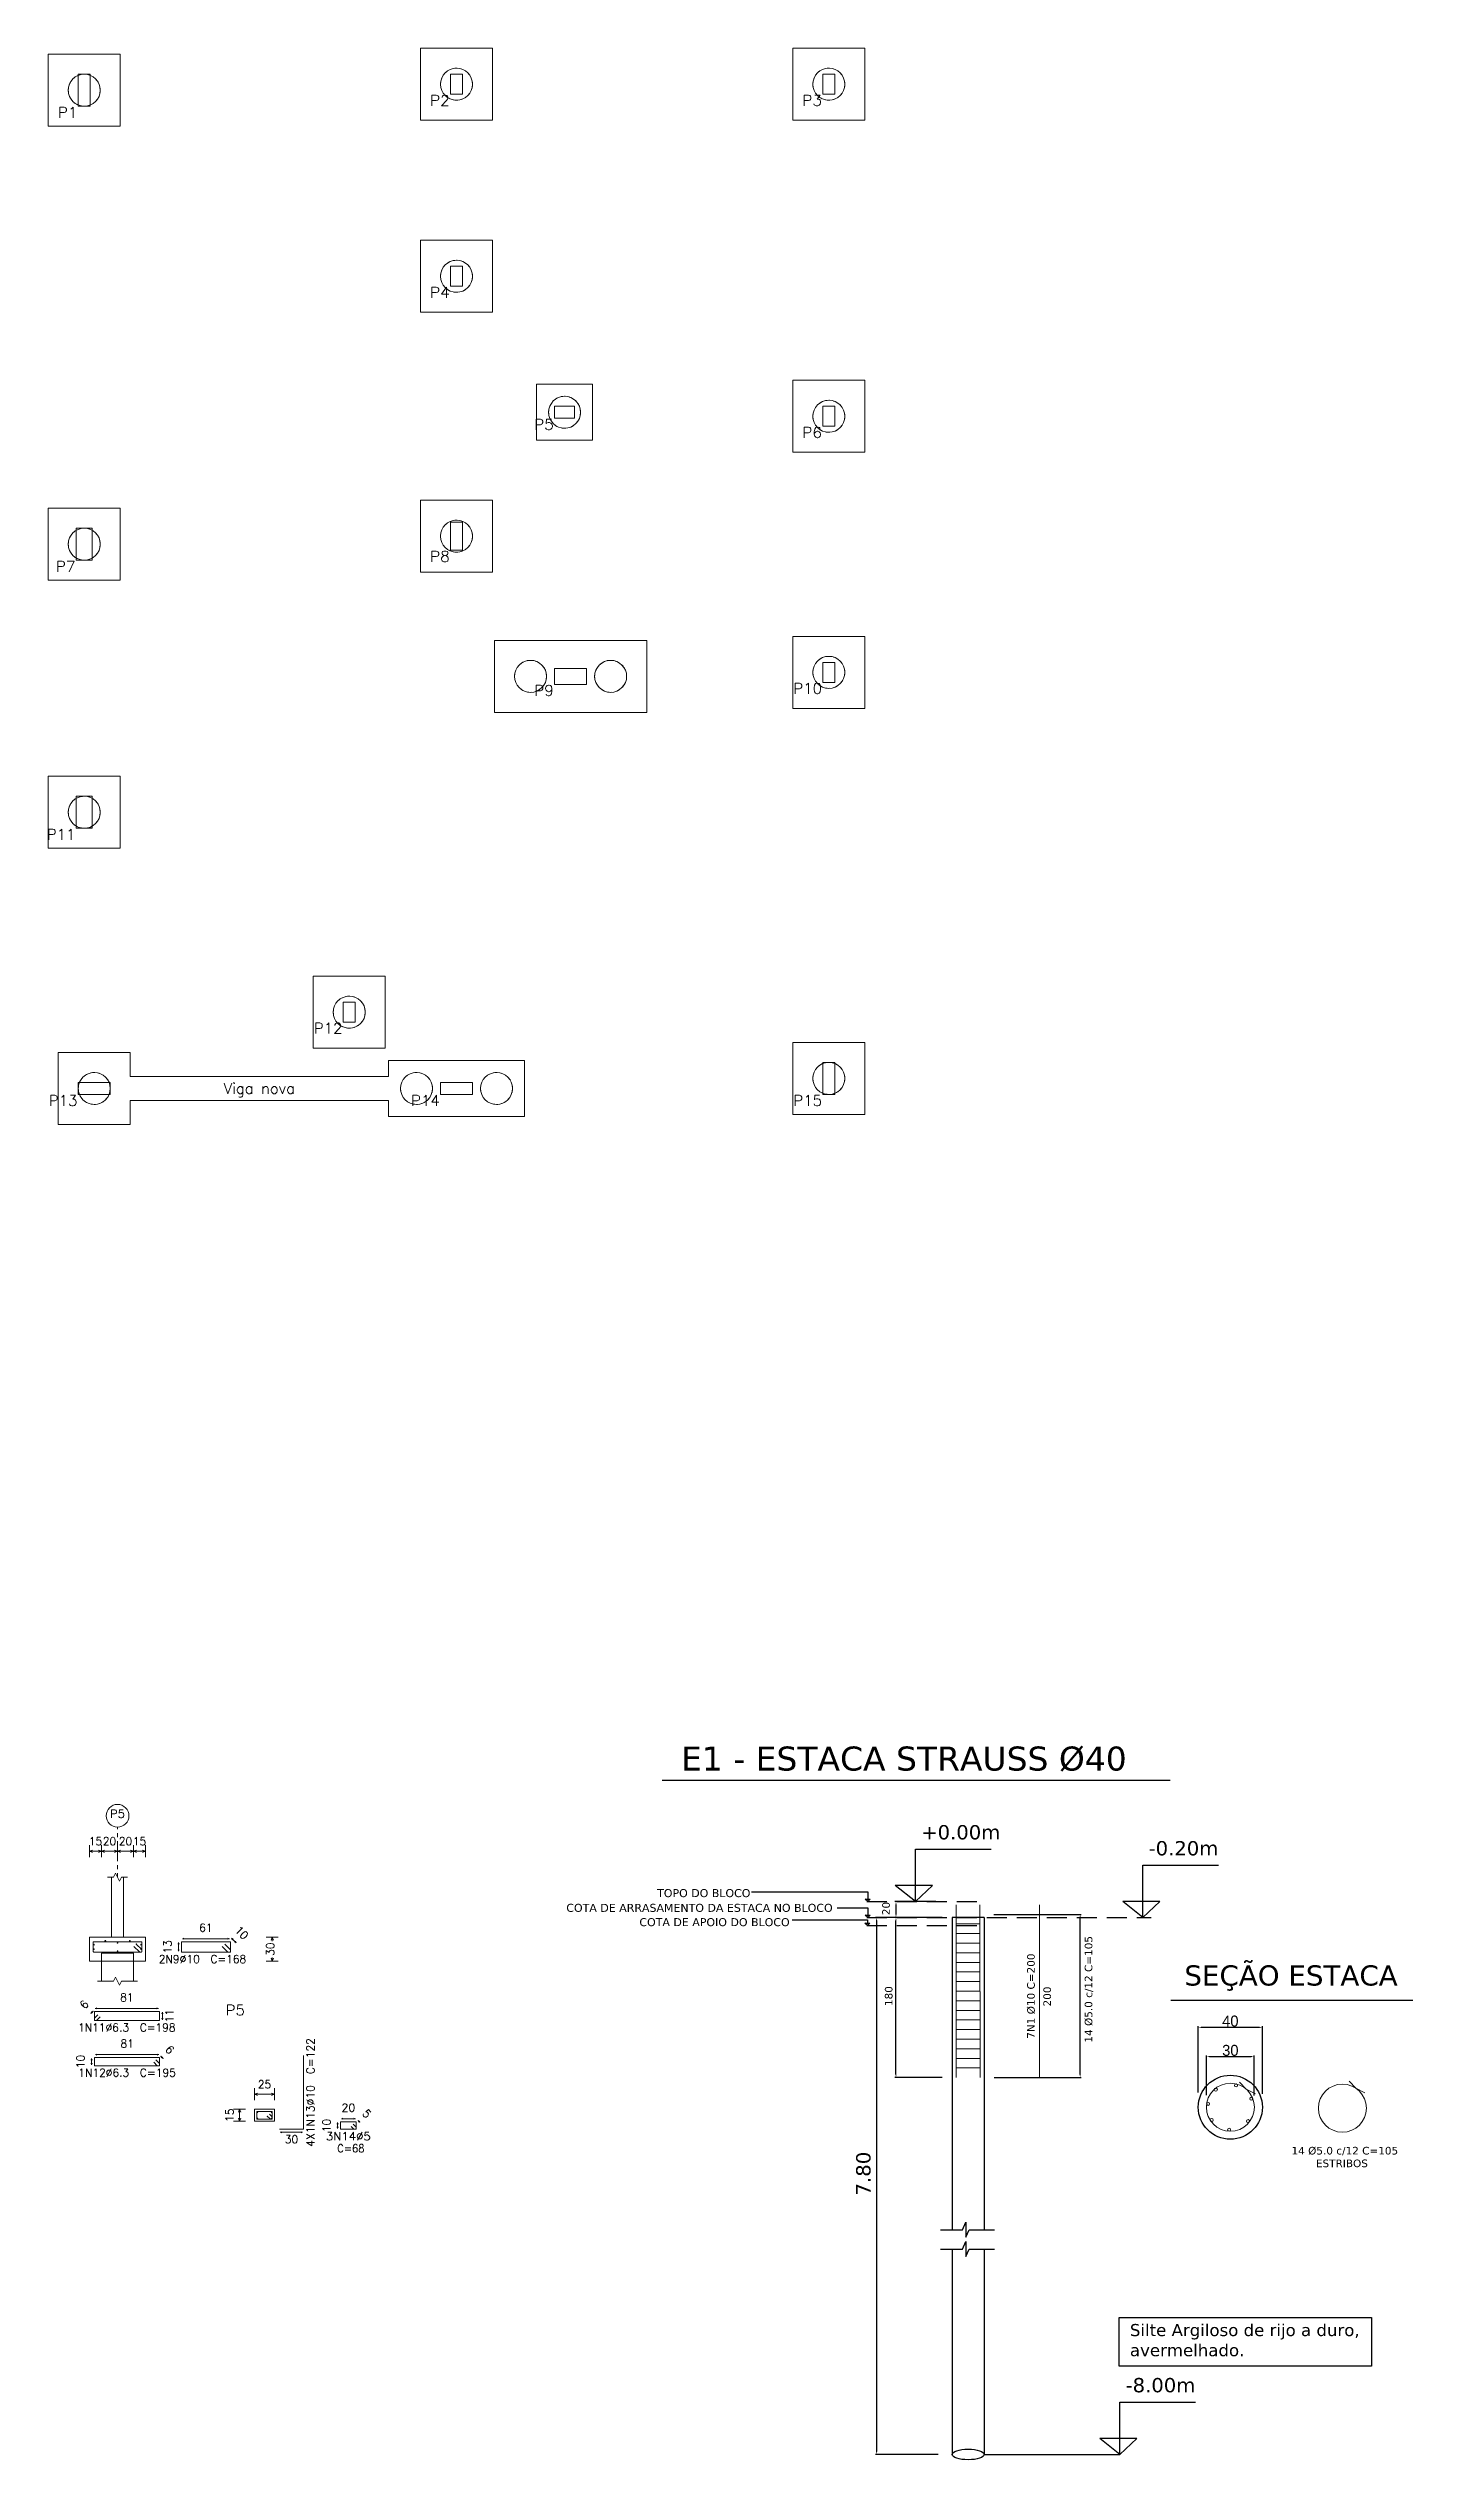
# Model space of a CAD drawing. Header units: millimetres. Extents: x 0 to 376, y 0 to 134.
# Drawn here: x 341.9 to 376, y 56.8 to 117 of the extents above; entities that cross this region are included whole.
import ezdxf
from ezdxf.enums import TextEntityAlignment as Align

# ---------------------------------------------------------------- set-up
doc = ezdxf.new("R2010")
doc.units = ezdxf.units.MM
doc.linetypes.add('CYPE_PUNTO', pattern=[0.075, 0, -0.075])
doc.linetypes.add('TRAZO_HUECO', pattern=[0.75, 0.5, -0.25])
for name, color, linetype, lineweight in [('ARM_LONGITUDINAL_Ø10', 33, 'Continuous', 9), ('ARM_TRANSVERSAL_Ø5', 120, 'Continuous', 9), ('BL_CONTORNO', 6, 'Continuous', 9), ('FUN_COTAS', 2, 'Continuous', 0), ('FUN_DES_ARMADURAS', 4, 'Continuous', 0), ('FUN_GEOMETRIA', 2, 'Continuous', 0), ('FUN_TXT_ARMADURAS', 3, 'Continuous', 0), ('PILAR_BETAO', 2, 'Continuous', 9), ('PILAR_REF', 3, 'Continuous', 15), ('SAP_CONTORNO', 6, 'Continuous', 9), ('VIG_DIM_VIGAS', 3, 'Continuous', 15), ('VIG_FACES', 5, 'Continuous', 9)]:
    doc.layers.add(name, color=color, linetype=linetype, lineweight=lineweight)
doc.styles.add('CYPETXT', font='romans__.ttf', dxfattribs={"height": 0.2})
doc.dimstyles.new('1-50', dxfattribs={"dimscale": 0.05, "dimtxt": 5.5, "dimasz": 1.5, "dimexe": 0.5, "dimexo": 7, "dimgap": 0.3, "dimtad": 1, "dimdec": 1, "dimlfac": 50, "dimzin": 1, "dimtxsty": 'Standard', "dimcen": 10, "dimdle": 0.1, "dimclrd": 7, "dimclre": 8, "dimclrt": 256, "dimadec": 0, "dimazin": 2, "dimtfac": 1, "dimtdec": 1, "dimtmove": 2, "dimatfit": 0, "dimfxl": 0, "dimlwd": -1, "dimlwe": -1, "dimarcsym": 0})

# ---------------------------------------------------------------- blocks, each defined once
blk = doc.blocks.new('*D2')
at = {"color": 8}
for p, q in [((370.667, 65.933), (370.667, 67.589)), ((372.267, 65.897), (372.267, 67.589))]:
    blk.add_line(p, q, dxfattribs=at)
at = {"color": 7}
blk.add_line((370.742, 67.564), (372.192, 67.564), dxfattribs=at)
for points in [[(370.742, 67.576), (370.742, 67.551), (370.667, 67.564)], [(372.192, 67.576), (372.192, 67.551), (372.267, 67.564)]]:
    blk.add_solid(points, dxfattribs=at)
at = {"layer": 'Defpoints', "color": 0}
for p in [(372.267, 67.564), (370.667, 65.583), (372.267, 65.547)]:
    blk.add_point(p, dxfattribs=at)
at = {"insert": (371.467, 67.716), "char_height": 0.275, "attachment_point": 5}
blk.add_mtext('40', dxfattribs=at)
blk = doc.blocks.new('*D3')
at = {"color": 8}
for p, q in [((370.869, 65.863), (370.869, 66.857)), ((372.064, 65.857), (372.064, 66.857))]:
    blk.add_line(p, q, dxfattribs=at)
at = {"color": 7}
blk.add_line((370.944, 66.832), (371.989, 66.832), dxfattribs=at)
for points in [[(370.944, 66.844), (370.944, 66.819), (370.869, 66.832)], [(371.989, 66.844), (371.989, 66.819), (372.064, 66.832)]]:
    blk.add_solid(points, dxfattribs=at)
at = {"layer": 'Defpoints', "color": 0}
for p in [(372.064, 66.832), (370.869, 65.513), (372.064, 65.507)]:
    blk.add_point(p, dxfattribs=at)
at = {"insert": (371.467, 66.984), "char_height": 0.275, "attachment_point": 5}
blk.add_mtext('30', dxfattribs=at)
blk = doc.blocks.new('*D4')
at = {"color": 8}
for p, q in [((365.56, 70.386), (367.74, 70.386)), ((365.567, 66.306), (367.74, 66.306))]:
    blk.add_line(p, q, dxfattribs=at)
at = {"color": 7}
blk.add_line((367.715, 66.381), (367.715, 70.311), dxfattribs=at)
for points in [[(367.702, 70.311), (367.727, 70.311), (367.715, 70.386)], [(367.702, 66.381), (367.727, 66.381), (367.715, 66.306)]]:
    blk.add_solid(points, dxfattribs=at)
at = {"layer": 'Defpoints', "color": 0}
for p in [(365.21, 70.386), (367.715, 70.386), (365.217, 66.306)]:
    blk.add_point(p, dxfattribs=at)
blk = doc.blocks.new('*D5')
at = {"color": 8}
for p, q in [((364.167, 70.306), (362.601, 70.306)), ((364.167, 56.885), (362.601, 56.885))]:
    blk.add_line(p, q, dxfattribs=at)
at = {"color": 7}
blk.add_line((362.626, 70.231), (362.626, 56.96), dxfattribs=at)
for points in [[(362.614, 70.231), (362.639, 70.231), (362.626, 70.306)], [(362.614, 56.96), (362.639, 56.96), (362.626, 56.885)]]:
    blk.add_solid(points, dxfattribs=at)
at = {"layer": 'Defpoints', "color": 0}
for p in [(364.517, 70.306), (362.626, 56.885), (364.517, 56.885)]:
    blk.add_point(p, dxfattribs=at)
blk = doc.blocks.new('*D6')
at = {"color": 8}
for p, q in [((364.267, 70.306), (363.089, 70.306)), ((364.267, 66.306), (363.089, 66.306))]:
    blk.add_line(p, q, dxfattribs=at)
at = {"color": 7}
blk.add_line((363.114, 66.381), (363.114, 70.231), dxfattribs=at)
for points in [[(363.101, 70.231), (363.126, 70.231), (363.114, 70.306)], [(363.101, 66.381), (363.126, 66.381), (363.114, 66.306)]]:
    blk.add_solid(points, dxfattribs=at)
at = {"layer": 'Defpoints', "color": 0}
for p in [(363.114, 70.306), (364.617, 70.306), (364.617, 66.306)]:
    blk.add_point(p, dxfattribs=at)
blk = doc.blocks.new('*D7')
at = {"color": 8}
for p, q in [((364.109, 70.706), (363.089, 70.706)), ((364.167, 70.306), (363.089, 70.306))]:
    blk.add_line(p, q, dxfattribs=at)
at = {"color": 7}
blk.add_line((363.114, 70.631), (363.114, 70.381), dxfattribs=at)
for points in [[(363.101, 70.631), (363.126, 70.631), (363.114, 70.706)], [(363.101, 70.381), (363.126, 70.381), (363.114, 70.306)]]:
    blk.add_solid(points, dxfattribs=at)
at = {"layer": 'Defpoints', "color": 0}
for p in [(364.459, 70.706), (363.114, 70.306), (364.517, 70.306)]:
    blk.add_point(p, dxfattribs=at)

msp = doc.modelspace()

# ---------------------------------------------------------------- hatches: boundary and pattern name
at = {"layer": 'FUN_DES_ARMADURAS'}
h = msp.add_hatch(color=256, dxfattribs=at)
edge = h.paths.add_edge_path()
edge.add_arc((344.075, 69.584), 0.0016, 0, 360)
h = msp.add_hatch(color=256, dxfattribs=at)
edge = h.paths.add_edge_path()
edge.add_arc((344.135, 69.644), 0.0016, 0, 360)
h = msp.add_hatch(color=256, dxfattribs=at)
edge = h.paths.add_edge_path()
edge.add_arc((347.4078, 65.3384), 0.0016, 0, 360)
h = msp.add_hatch(color=256, dxfattribs=at)
edge = h.paths.add_edge_path()
edge.add_arc((347.4628, 65.3934), 0.0016, 0, 360)

# ---------------------------------------------------------------- linework, layer by layer
for p, q in [((357.2717, 73.7382), (369.9648, 73.7382)), ((363.5991, 70.7055), (363.5991, 72.0144)), ((363.5991, 72.0144), (365.4916, 72.0144)), ((369.2798, 70.3055), (369.2798, 71.6144)), ((369.2798, 71.6144), (371.1723, 71.6144)), ((359.5067, 70.9485), (362.4121, 70.9485)), ((361.6418, 70.546), (362.4121, 70.546)), ((362.4121, 70.7055), (362.345, 70.7657)), ((362.345, 70.7657), (362.4661, 70.7657)), ((362.4121, 70.9485), (362.4121, 70.7657)), ((362.4121, 70.7055), (362.4661, 70.7657)), ((362.4121, 70.546), (362.4121, 70.3657)), ((363.5991, 70.7055), (363.0975, 71.1032)), ((364.0269, 71.1032), (363.0975, 71.1032)), ((363.5991, 70.7055), (364.0269, 71.1032)), ((369.2798, 70.3055), (368.7782, 70.7032)), ((369.7075, 70.7032), (368.7782, 70.7032)), ((369.2798, 70.3055), (369.7075, 70.7032)), ((360.5217, 70.2486), (362.405, 70.2486)), ((362.405, 70.1055), (362.3379, 70.1657)), ((362.3379, 70.1657), (362.4591, 70.1657)), ((362.4121, 70.3055), (362.345, 70.3657)), ((362.345, 70.3657), (362.4661, 70.3657)), ((362.405, 70.2486), (362.405, 70.1657)), ((362.405, 70.1055), (362.4591, 70.1657)), ((362.4121, 70.3055), (362.4661, 70.3657)), ((364.5173, 70.3055), (364.5173, 62.5007)), ((365.3173, 70.3055), (364.5173, 70.3055)), ((365.3173, 70.3055), (365.3173, 62.5007)), ((369.9842, 68.2396), (376.0238, 68.2396)), ((364.7776, 62.5007), (364.8598, 62.695)), ((364.8598, 62.695), (364.8598, 62.3192)), ((364.2283, 62.5007), (364.7776, 62.5007)), ((364.7776, 62.0144), (364.8598, 62.2088)), ((364.8598, 62.3192), (364.942, 62.5007)), ((364.8598, 62.2088), (364.8598, 61.833)), ((364.942, 62.5007), (365.5777, 62.5007)), ((364.2283, 62.0144), (364.7776, 62.0144)), ((364.5173, 62.0144), (364.5173, 56.8854)), ((364.8598, 61.833), (364.942, 62.0144)), ((364.942, 62.0144), (365.5777, 62.0144)), ((365.3173, 62.0144), (365.3173, 56.8854)), ((368.705, 56.8854), (368.705, 58.1942)), ((368.705, 58.1942), (370.5975, 58.1942)), ((368.705, 56.8854), (368.2034, 57.2831)), ((369.1328, 57.2831), (368.2034, 57.2831)), ((368.705, 56.8854), (369.1328, 57.2831)), ((365.3173, 56.8854), (368.705, 56.8854))]:
    msp.add_line(p, q)
at = {"linetype": 'TRAZO_HUECO'}
for p, q in [((362.385, 70.7055), (365.3173, 70.7055)), ((362.385, 70.3055), (369.4922, 70.3055)), ((362.385, 70.1055), (365.3173, 70.1055))]:
    msp.add_line(p, q, dxfattribs=at)
msp.add_lwpolyline([(368.6862, 60.3046), (374.9938, 60.3046), (374.9938, 59.0953), (368.6862, 59.0953)], close=True)
msp.add_circle((371.4672, 65.5646), 0.8)
msp.add_ellipse((364.9173, 56.8854), major_axis=(-0.4, 0), ratio=0.3317812)
at = {"layer": 'ARM_LONGITUDINAL_Ø10'}
for p, q in [((364.6173, 70.6266), (364.6173, 66.3055)), ((365.2091, 70.6266), (365.2173, 66.3055)), ((366.6999, 70.6266), (366.6999, 66.3055))]:
    msp.add_line(p, q, dxfattribs=at)
for centre in [(371.1045, 66.0046), (371.6088, 66.1088), (371.9885, 65.7751), (370.9112, 65.6472), (371.0019, 65.2439), (371.9098, 65.218), (371.4353, 65.0033)]:
    msp.add_circle(centre, 0.0379, dxfattribs=at)
at = {"layer": 'ARM_TRANSVERSAL_Ø5'}
for p, q in [((364.6169, 70.1455), (365.2169, 70.1455)), ((364.6166, 69.9055), (365.2166, 69.9055)), ((364.6166, 69.6655), (365.2166, 69.6655)), ((364.6166, 69.4255), (365.2166, 69.4255)), ((364.6166, 69.1855), (365.2166, 69.1855)), ((364.6166, 68.9455), (365.2166, 68.9455)), ((364.6169, 68.7055), (365.2169, 68.7055)), ((364.6169, 68.4655), (365.2169, 68.4655)), ((364.6169, 68.2255), (365.2169, 68.2255)), ((364.6169, 67.9855), (365.2169, 67.9855)), ((364.6169, 67.7455), (365.2169, 67.7455)), ((364.6169, 67.5055), (365.2169, 67.5055)), ((364.6169, 67.2655), (365.2169, 67.2655)), ((364.6169, 67.0255), (365.2169, 67.0255)), ((364.6169, 66.7855), (365.2169, 66.7855)), ((364.6169, 66.5455), (365.2169, 66.5455)), ((371.8632, 66.0153), (371.6969, 66.1905)), ((371.8632, 66.0153), (372.0937, 65.9027)), ((374.598, 66.041), (374.4317, 66.2162)), ((374.598, 66.041), (374.8285, 65.9284))]:
    msp.add_line(p, q, dxfattribs=at)
for centre in [(371.4672, 65.5646), (374.2663, 65.5411)]:
    msp.add_circle(centre, 0.6, dxfattribs=at)
at = {"layer": 'BL_CONTORNO'}
msp.add_line((350.4355, 90.7306), (350.4355, 90.3306), dxfattribs=at)
for points in [[(351.2355, 115.2306), (353.0355, 115.2306), (353.0355, 117.0306), (351.2355, 117.0306), (351.2355, 115.2306)], [(360.5355, 115.2306), (362.3355, 115.2306), (362.3355, 117.0306), (360.5355, 117.0306), (360.5355, 115.2306)], [(341.9355, 115.0806), (343.7355, 115.0806), (343.7355, 116.8806), (341.9355, 116.8806), (341.9355, 115.0806)], [(351.2355, 110.4306), (353.0355, 110.4306), (353.0355, 112.2306), (351.2355, 112.2306), (351.2355, 110.4306)], [(354.1355, 107.2306), (355.5355, 107.2306), (355.5355, 108.6306), (354.1355, 108.6306), (354.1355, 107.2306)], [(360.5355, 106.9306), (362.3355, 106.9306), (362.3355, 108.7306), (360.5355, 108.7306), (360.5355, 106.9306)], [(341.9355, 103.7331), (343.7355, 103.7331), (343.7355, 105.5331), (341.9355, 105.5331), (341.9355, 103.7331)], [(351.2355, 103.9331), (353.0355, 103.9331), (353.0355, 105.7331), (351.2355, 105.7331), (351.2355, 103.9331)], [(353.0855, 100.4306), (356.8855, 100.4306), (356.8855, 102.2306), (353.0855, 102.2306), (353.0855, 100.4306)], [(360.5355, 100.5306), (362.3355, 100.5306), (362.3355, 102.3306), (360.5355, 102.3306), (360.5355, 100.5306)], [(341.9355, 97.0332), (343.7355, 97.0332), (343.7355, 98.8332), (341.9355, 98.8332), (341.9355, 97.0332)], [(348.5555, 92.0366), (350.3555, 92.0366), (350.3555, 93.8366), (348.5555, 93.8366), (348.5555, 92.0366)], [(360.5355, 90.3806), (362.3355, 90.3806), (362.3355, 92.1806), (360.5355, 92.1806), (360.5355, 90.3806)]]:
    msp.add_lwpolyline(points, close=True, dxfattribs=at)
for points in [[(343.9855, 91.3306), (343.9855, 91.9306), (342.1855, 91.9306), (342.1855, 90.1306)], [(350.4355, 90.3306), (353.8355, 90.3306), (353.8355, 91.7306), (350.4355, 91.7306), (350.4355, 91.3306)], [(342.1855, 90.1306), (343.9855, 90.1306), (343.9855, 90.7306)]]:
    msp.add_lwpolyline(points, dxfattribs=at)
at = {"layer": 'FUN_COTAS', "linetype": 'CYPE_PUNTO'}
msp.add_line((343.6664, 71.3127), (343.6664, 72.5637), dxfattribs=at)
at = {"layer": 'FUN_COTAS'}
for p, q in [((342.9664, 71.8137), (342.9664, 72.1137)), ((342.9664, 71.9637), (343.0414, 71.9937)), ((342.9664, 71.9637), (343.0414, 71.9337)), ((342.9664, 71.9637), (343.2664, 71.9637)), ((343.2664, 71.9637), (343.1914, 71.9937)), ((343.2664, 71.9637), (343.1914, 71.9337)), ((343.2664, 71.8137), (343.2664, 72.1137)), ((343.2664, 71.8137), (343.2664, 72.1137)), ((343.2664, 71.9637), (343.3414, 71.9937)), ((343.2664, 71.9637), (343.3414, 71.9337)), ((343.2664, 71.9637), (343.6664, 71.9637)), ((343.6664, 71.9637), (343.5914, 71.9937)), ((343.6664, 71.9637), (343.5914, 71.9337)), ((343.6664, 71.8137), (343.6664, 72.1137)), ((343.6664, 71.8137), (343.6664, 72.1137)), ((343.6664, 71.9637), (343.7414, 71.9937)), ((343.6664, 71.9637), (343.7414, 71.9337)), ((343.6664, 71.9637), (344.0664, 71.9637)), ((344.0664, 71.9637), (343.9914, 71.9937)), ((344.0664, 71.9637), (343.9914, 71.9337)), ((344.0664, 71.8137), (344.0664, 72.1137)), ((344.0664, 71.8137), (344.0664, 72.1137)), ((344.0664, 71.9637), (344.1414, 71.9937)), ((344.0664, 71.9637), (344.1414, 71.9337)), ((344.0664, 71.9637), (344.3664, 71.9637)), ((344.3664, 71.9637), (344.2914, 71.9937)), ((344.3664, 71.9637), (344.2914, 71.9337)), ((344.3664, 71.8137), (344.3664, 72.1137)), ((347.3814, 69.8127), (347.6814, 69.8127)), ((347.5314, 69.8127), (347.5014, 69.7377)), ((347.5314, 69.8127), (347.5614, 69.7377)), ((347.5314, 69.7182), (347.5314, 69.8127)), ((347.3814, 69.2127), (347.6814, 69.2127)), ((347.5314, 69.2127), (347.5014, 69.2877)), ((347.5314, 69.2127), (347.5314, 69.3072)), ((347.5314, 69.2127), (347.5614, 69.2877)), ((347.0885, 65.7379), (347.0885, 66.0379)), ((347.0885, 65.8879), (347.1635, 65.9179)), ((347.0885, 65.8879), (347.1635, 65.8579)), ((347.0885, 65.8879), (347.5885, 65.8879)), ((347.5885, 65.8879), (347.5135, 65.9179)), ((347.5885, 65.8879), (347.5135, 65.8579)), ((347.5885, 65.7379), (347.5885, 66.0379)), ((346.5673, 65.5127), (346.8673, 65.5127)), ((346.5673, 65.2127), (346.8673, 65.2127)), ((346.7173, 65.5127), (346.6873, 65.4377)), ((346.7173, 65.2127), (346.6873, 65.2877)), ((346.7173, 65.5127), (346.7473, 65.4377)), ((346.7173, 65.2127), (346.7173, 65.5127)), ((346.7173, 65.2127), (346.7473, 65.2877))]:
    msp.add_line(p, q, dxfattribs=at)
msp.add_circle((343.6664, 72.849), 0.2853, dxfattribs=at)
at = {"layer": 'FUN_DES_ARMADURAS'}
for p, q in [((343.0614, 69.6277), (343.0914, 69.6277)), ((343.0614, 69.5177), (343.0914, 69.5177)), ((343.0764, 69.6127), (343.0764, 69.6427)), ((343.0764, 69.5027), (343.0764, 69.5327)), ((343.3464, 69.7227), (343.3764, 69.7227)), ((343.3464, 69.4227), (343.3764, 69.4227)), ((343.3614, 69.7077), (343.3614, 69.7377)), ((343.3614, 69.4077), (343.3614, 69.4377)), ((343.657, 69.6864), (343.6759, 69.6864)), ((343.657, 69.6738), (343.6759, 69.6738)), ((343.657, 69.4716), (343.6759, 69.4716)), ((343.657, 69.459), (343.6759, 69.459)), ((343.6664, 69.6769), (343.6664, 69.6958)), ((343.6664, 69.6643), (343.6664, 69.6832)), ((343.6664, 69.4621), (343.6664, 69.481)), ((343.6664, 69.4495), (343.6664, 69.4684)), ((343.9564, 69.7227), (343.9864, 69.7227)), ((343.9564, 69.4227), (343.9864, 69.4227)), ((343.9714, 69.7077), (343.9714, 69.7377)), ((343.9714, 69.4077), (343.9714, 69.4377)), ((344.2414, 69.6277), (344.2714, 69.6277)), ((344.2414, 69.5177), (344.2714, 69.5177)), ((344.2564, 69.6127), (344.2564, 69.6427)), ((344.2564, 69.5027), (344.2564, 69.5327)), ((347.1435, 65.4427), (347.1735, 65.4427)), ((347.1435, 65.4427), (347.1735, 65.4427)), ((347.1435, 65.2827), (347.1735, 65.2827)), ((347.1435, 65.2827), (347.1735, 65.2827)), ((347.1585, 65.4277), (347.1585, 65.4577)), ((347.1585, 65.4277), (347.1585, 65.4577)), ((347.1585, 65.2677), (347.1585, 65.2977)), ((347.1585, 65.2677), (347.1585, 65.2977)), ((347.5035, 65.4427), (347.5335, 65.4427)), ((347.5035, 65.4427), (347.5335, 65.4427)), ((347.5035, 65.2827), (347.5335, 65.2827)), ((347.5035, 65.2827), (347.5335, 65.2827)), ((347.5185, 65.4277), (347.5185, 65.4577)), ((347.5185, 65.4277), (347.5185, 65.4577)), ((347.5185, 65.2677), (347.5185, 65.2977)), ((347.5185, 65.2677), (347.5185, 65.2977))]:
    msp.add_line(p, q, dxfattribs=at)
for points in [[(344.135, 69.644), (344.272, 69.507), (344.2753, 69.5022), (344.2764, 69.4964), (344.2764, 69.4577), (344.2744, 69.4502), (344.2689, 69.4447), (344.2614, 69.4427), (343.0714, 69.4427), (343.0639, 69.4447), (343.0584, 69.4502), (343.0564, 69.4577), (343.0564, 69.6877), (343.0584, 69.6952), (343.0639, 69.7007), (343.0714, 69.7027), (344.2614, 69.7027), (344.2689, 69.7007), (344.2744, 69.6952), (344.2764, 69.6877), (344.2764, 69.4577), (344.2744, 69.4502), (344.2689, 69.4447), (344.2614, 69.4427), (344.2227, 69.4427), (344.2169, 69.4438), (344.212, 69.4471), (344.075, 69.584)], [(346.344, 69.644), (346.4854, 69.5026), (346.4854, 69.4427), (345.2654, 69.4427), (345.2654, 69.7027), (346.4854, 69.7027), (346.4854, 69.4427), (346.4254, 69.4427), (346.284, 69.584)], [(343.1774, 67.8776), (343.0883, 67.7886), (343.0883, 67.7323), (344.711, 67.7323), (344.711, 67.9597), (343.0883, 67.9597), (343.0883, 67.7323), (343.1446, 67.7323), (343.2337, 67.8214)], [(344.6263, 66.7484), (344.7154, 66.6594), (344.7154, 66.6031), (343.0927, 66.6031), (343.0927, 66.8053), (344.7154, 66.8053), (344.7154, 66.6031), (344.6591, 66.6031), (344.57, 66.6921)], [(347.7105, 65.0127), (348.3105, 65.0127), (348.3105, 66.8575)], [(347.4628, 65.3934), (347.5306, 65.3256), (347.5328, 65.3224), (347.5335, 65.3186), (347.5335, 65.2777), (347.5322, 65.2727), (347.5285, 65.2691), (347.5235, 65.2677), (347.1535, 65.2677), (347.1485, 65.2691), (347.1449, 65.2727), (347.1435, 65.2777), (347.1435, 65.4477), (347.1449, 65.4527), (347.1485, 65.4564), (347.1535, 65.4577), (347.5235, 65.4577), (347.5285, 65.4564), (347.5322, 65.4527), (347.5335, 65.4477), (347.5335, 65.2777), (347.5322, 65.2727), (347.5285, 65.2691), (347.5235, 65.2677), (347.4827, 65.2677), (347.4788, 65.2685), (347.4756, 65.2706), (347.4078, 65.3384)], [(349.5568, 65.1384), (349.6275, 65.0677), (349.6275, 65.0127), (349.2375, 65.0127), (349.2375, 65.2027), (349.6275, 65.2027), (349.6275, 65.0127), (349.5725, 65.0127), (349.5018, 65.0834)]]:
    msp.add_lwpolyline(points, dxfattribs=at)
for centre, radius in [((343.0764, 69.6277), 0.01), ((343.0764, 69.5177), 0.01), ((343.3614, 69.7227), 0.01), ((343.3614, 69.4227), 0.01), ((343.6664, 69.6864), 0.0063), ((343.6664, 69.6738), 0.0063), ((343.6664, 69.4716), 0.0063), ((343.6664, 69.459), 0.0063), ((343.9714, 69.7227), 0.01), ((343.9714, 69.4227), 0.01), ((344.075, 69.584), 0.0016), ((344.135, 69.644), 0.0016), ((344.2564, 69.6277), 0.01), ((344.2564, 69.5177), 0.01), ((347.1585, 65.4427), 0.01), ((347.1585, 65.4427), 0.01), ((347.1585, 65.2827), 0.01), ((347.1585, 65.2827), 0.01), ((347.4078, 65.3384), 0.0016), ((347.4628, 65.3934), 0.0016), ((347.5185, 65.4427), 0.01), ((347.5185, 65.4427), 0.01), ((347.5185, 65.2827), 0.01), ((347.5185, 65.2827), 0.01)]:
    msp.add_circle(centre, radius, dxfattribs=at)
at = {"layer": 'FUN_GEOMETRIA'}
for p, q in [((343.5164, 69.8127), (343.5164, 71.3127)), ((343.8164, 69.8127), (343.8164, 71.3127)), ((342.9664, 69.8127), (344.3664, 69.8127)), ((342.9664, 69.2127), (342.9664, 69.8127)), ((344.0664, 69.4127), (343.2664, 69.4127)), ((343.2664, 68.7127), (343.2664, 69.4127)), ((343.8164, 69.8127), (343.5164, 69.8127)), ((344.0664, 68.7127), (344.0664, 69.4127)), ((344.3664, 69.2127), (344.3664, 69.8127)), ((344.3664, 69.2127), (342.9664, 69.2127))]:
    msp.add_line(p, q, dxfattribs=at)
for points in [[(343.4164, 71.3127), (343.5664, 71.3127), (343.6164, 71.4127), (343.7164, 71.2127), (343.7664, 71.3127), (343.9164, 71.3127)], [(344.1664, 68.7127), (343.7664, 68.7127), (343.7164, 68.6127), (343.6164, 68.8127), (343.5664, 68.7127), (343.1664, 68.7127)]]:
    msp.add_lwpolyline(points, dxfattribs=at)
msp.add_lwpolyline([(347.0885, 65.2127), (347.5885, 65.2127), (347.5885, 65.5127), (347.0885, 65.5127), (347.0885, 65.2127)], close=True, dxfattribs=at)
at = {"layer": 'FUN_TXT_ARMADURAS'}
for p, q in [((345.1779, 69.6425), (345.1904, 69.6825)), ((345.1779, 69.5029), (345.1904, 69.4629)), ((345.2029, 69.6425), (345.1904, 69.6825)), ((345.1904, 69.4629), (345.1904, 69.6825)), ((345.2029, 69.5029), (345.1904, 69.4629)), ((345.3256, 69.7902), (345.2856, 69.7777)), ((345.3256, 69.7652), (345.2856, 69.7777)), ((345.2856, 69.7777), (346.4652, 69.7777)), ((346.4252, 69.7902), (346.4652, 69.7777)), ((346.4252, 69.7652), (346.4652, 69.7777)), ((346.5368, 69.7517), (346.5173, 69.7889)), ((346.5545, 69.7694), (346.5173, 69.7889)), ((346.5173, 69.7889), (346.6302, 69.6761)), ((346.5931, 69.6955), (346.6302, 69.6761)), ((346.6107, 69.7132), (346.6302, 69.6761)), ((343.0571, 67.9694), (342.9965, 67.9089)), ((343.016, 67.9461), (342.9965, 67.9089)), ((343.0336, 67.9284), (342.9965, 67.9089)), ((343.0199, 67.95), (343.0571, 67.9694)), ((343.0376, 67.9323), (343.0571, 67.9694)), ((343.1485, 68.0472), (343.1085, 68.0347)), ((343.1485, 68.0222), (343.1085, 68.0347)), ((344.6908, 68.0347), (343.1085, 68.0347)), ((344.6508, 68.0472), (344.6908, 68.0347)), ((344.6508, 68.0222), (344.6908, 68.0347)), ((344.7735, 67.8995), (344.786, 67.9395)), ((344.7735, 67.7925), (344.786, 67.7525)), ((344.7985, 67.8995), (344.786, 67.9395)), ((344.786, 67.7525), (344.786, 67.9395)), ((344.7985, 67.7925), (344.786, 67.7525)), ((343.0052, 66.7451), (343.0177, 66.7851)), ((343.0052, 66.6633), (343.0177, 66.6233)), ((343.0302, 66.7451), (343.0177, 66.7851)), ((343.0177, 66.6233), (343.0177, 66.7851)), ((343.0302, 66.6633), (343.0177, 66.6233)), ((343.1529, 66.8928), (343.1129, 66.8803)), ((343.1529, 66.8678), (343.1129, 66.8803)), ((343.1129, 66.8803), (344.6952, 66.8803)), ((344.6552, 66.8928), (344.6952, 66.8803)), ((344.6552, 66.8678), (344.6952, 66.8803)), ((344.7661, 66.8031), (344.7466, 66.8402)), ((344.7838, 66.8208), (344.7466, 66.8402)), ((344.7466, 66.8402), (344.8072, 66.7797)), ((344.77, 66.7992), (344.8072, 66.7797)), ((344.7877, 66.8169), (344.8072, 66.7797)), ((349.15, 65.1425), (349.1625, 65.1825)), ((349.175, 65.1425), (349.1625, 65.1825)), ((349.1625, 65.0329), (349.1625, 65.1825)), ((349.2977, 65.2902), (349.2577, 65.2777)), ((349.2977, 65.2652), (349.2577, 65.2777)), ((349.2577, 65.2777), (349.6073, 65.2777)), ((349.5673, 65.2902), (349.6073, 65.2777)), ((349.5673, 65.2652), (349.6073, 65.2777)), ((349.6966, 65.1931), (349.6771, 65.2302)), ((349.7143, 65.2108), (349.6771, 65.2302)), ((349.6771, 65.2302), (349.7193, 65.1881)), ((349.6822, 65.2075), (349.7193, 65.1881)), ((349.6998, 65.2252), (349.7193, 65.1881)), ((347.7707, 64.9502), (347.7307, 64.9377)), ((347.7707, 64.9252), (347.7307, 64.9377)), ((347.7307, 64.9377), (348.2903, 64.9377)), ((348.2503, 64.9502), (348.2903, 64.9377)), ((348.2503, 64.9252), (348.2903, 64.9377)), ((349.15, 65.0729), (349.1625, 65.0329)), ((349.175, 65.0729), (349.1625, 65.0329))]:
    msp.add_line(p, q, dxfattribs=at)
at = {"layer": 'PILAR_BETAO'}
for points in [[(342.6855, 115.5806), (342.9855, 115.5806), (342.9855, 116.3806), (342.6855, 116.3806), (342.6855, 115.5806)], [(351.9855, 115.8806), (352.2855, 115.8806), (352.2855, 116.3806), (351.9855, 116.3806), (351.9855, 115.8806)], [(361.2855, 115.8806), (361.5855, 115.8806), (361.5855, 116.3806), (361.2855, 116.3806), (361.2855, 115.8806)], [(351.9855, 111.0806), (352.2855, 111.0806), (352.2855, 111.5806), (351.9855, 111.5806), (351.9855, 111.0806)], [(354.5855, 107.7806), (355.0855, 107.7806), (355.0855, 108.0806), (354.5855, 108.0806), (354.5855, 107.7806)], [(361.2855, 107.5806), (361.5855, 107.5806), (361.5855, 108.0806), (361.2855, 108.0806), (361.2855, 107.5806)], [(342.6355, 104.2331), (343.0355, 104.2331), (343.0355, 105.0331), (342.6355, 105.0331), (342.6355, 104.2331)], [(351.9855, 104.4831), (352.2855, 104.4831), (352.2855, 105.1831), (351.9855, 105.1831), (351.9855, 104.4831)], [(354.5855, 101.1306), (355.3855, 101.1306), (355.3855, 101.5306), (354.5855, 101.5306), (354.5855, 101.1306)], [(361.2855, 101.1806), (361.5855, 101.1806), (361.5855, 101.6806), (361.2855, 101.6806), (361.2855, 101.1806)], [(342.6355, 97.5332), (343.0355, 97.5332), (343.0355, 98.3332), (342.6355, 98.3332), (342.6355, 97.5332)], [(349.3055, 92.6866), (349.6055, 92.6866), (349.6055, 93.1866), (349.3055, 93.1866), (349.3055, 92.6866)], [(361.2855, 90.8806), (361.5855, 90.8806), (361.5855, 91.6806), (361.2855, 91.6806), (361.2855, 90.8806)], [(342.6855, 90.8806), (343.4855, 90.8806), (343.4855, 91.1806), (342.6855, 91.1806), (342.6855, 90.8806)], [(351.7355, 90.8806), (352.5355, 90.8806), (352.5355, 91.1806), (351.7355, 91.1806), (351.7355, 90.8806)]]:
    msp.add_lwpolyline(points, close=True, dxfattribs=at)
at = {"layer": 'SAP_CONTORNO'}
for centre in [(342.8355, 115.9806), (352.1355, 116.1306), (361.4355, 116.1306), (352.1355, 111.3306), (354.8355, 107.9306), (361.4355, 107.8306), (342.8355, 104.6331), (352.1355, 104.8331), (353.9855, 101.3306), (355.9855, 101.3306), (361.4355, 101.4306), (342.8355, 97.9332), (349.4555, 92.9366), (361.4355, 91.2806), (343.0855, 91.0306), (351.1355, 91.0306), (353.1355, 91.0306)]:
    msp.add_circle(centre, 0.4, dxfattribs=at)
at = {"layer": 'SAP_CONTORNO', "linetype": 'CYPE_PUNTO'}
for centre in [(342.8355, 115.9806), (352.1355, 116.1306), (361.4355, 116.1306), (352.1355, 111.3306), (354.8355, 107.9306), (361.4355, 107.8306), (342.8355, 104.6331), (352.1355, 104.8331), (353.9855, 101.3306), (355.9855, 101.3306), (361.4355, 101.4306), (342.8355, 97.9332), (349.4555, 92.9366), (361.4355, 91.2806), (343.0855, 91.0306), (351.1355, 91.0306), (353.1355, 91.0306)]:
    msp.add_circle(centre, 0.4, dxfattribs=at)
at = {"layer": 'VIG_FACES'}
for p, q in [((343.9855, 91.3306), (350.4355, 91.3306)), ((343.9855, 90.7306), (350.4355, 90.7306))]:
    msp.add_line(p, q, dxfattribs=at)

# ---------------------------------------------------------------- texts
at = {"attachment_point": 1}
for s, width, gutter_width, heights, insert, char_height in [('{\\fVerdana|b0|i0|c0|p34;E1 - ESTACA STRAUSS %%C40}', 15.945641, 6.25, [0], (357.7435, 74.5801), 0.6), ('{\\fVerdana|b0|i0|c0|p34;+0.00m}', 9.479449, 3.7155, [0], (363.7438, 72.6168), 0.356691), ('{\\fVerdana|b0|i0|c0|p34;-0.20m}', 9.479449, 3.7155, [0], (369.4244, 72.2168), 0.356691), ('{\\fVerdana|b0|i0|c0|p34;COTA DE ARRASAMENTO DA ESTACA NO BLOCO}', 13.411857, 5.2569, [0], (354.8777, 70.6486), 0.2), ('{\\fVerdana|b0|i0|c0|p34;TOPO DO BLOCO}', 13.411857, 5.2569, [0], (357.1461, 71.0172), 0.2), ('{\\fVerdana|b0|i0|c0|p34;COTA DE APOIO DO BLOCO}', 13.411857, 5.2569, [0], (356.7033, 70.2908), 0.2), ('{\\fVerdana|b0|i0|c0|p34;SEÇÃO ESTACA}', 13.411857, 5.2569, [0], (370.3183, 69.1111), 0.504659), ('{\\fVerdana|b0|i0|c0|p34;\\W7.58353; \\W1;14 Ø5.0 c/12 C=105\\P\\W7.46329;  \\W1;ESTRIBOS}', 4.068506, 2.6317, [1.643], (372.366, 64.5736), 0.190292), ('{\\fVerdana|b0|i0|c0|p34;Silte Argiloso de rijo a duro, avermelhado.}', 8.017701, 3.1426, [0], (368.9583, 60.1457), 0.301689), ('{\\fVerdana|b0|i0|c0|p34;-8.00m}', 9.479449, 3.7155, [0], (368.8497, 58.7966), 0.356691)]:
    msp.add_mtext_dynamic_manual_height_columns(s, width=width, gutter_width=gutter_width, heights=heights, dxfattribs=dict(at, insert=insert, char_height=char_height))
at = {"attachment_point": 1, "rotation": 90}
for s, width, gutter_width, heights, insert, char_height in [('{\\fVerdana|b0|i0|c0|p34;20}', 5.057219, 1.9822, [0], (362.7692, 70.3647), 0.190292), ('{\\fVerdana|b0|i0|c0|p34;7N1 %%C10 C=200}', 5.057219, 1.9822, [0], (366.3902, 67.2769), 0.190292), ('{\\fVerdana|b0|i0|c0|p34;\\W7.58353; \\W1;14 Ø5.0 c/12 C=105}', 4.068506, 2.6317, [1.643], (367.8288, 66.5508), 0.190292), ('{\\fVerdana|b0|i0|c0|p34;180}', 5.057219, 1.9822, [0], (362.836, 68.0933), 0.190292), ('{\\fVerdana|b0|i0|c0|p34;200}', 5.057219, 1.9822, [0], (366.7964, 68.0832), 0.190292), ('{\\fVerdana|b0|i0|c0|p34;7.80}', 9.555416, 3.7453, [0], (362.1184, 63.3555), 0.35955)]:
    msp.add_mtext_dynamic_manual_height_columns(s, width=width, gutter_width=gutter_width, heights=heights, dxfattribs=dict(at, insert=insert, char_height=char_height))
at = {"layer": 'FUN_COTAS', "style": 'CYPETXT'}
for s, width, p, p2 in [('P5', 0.934784, (343.4819, 72.799), (343.8509, 72.799)), ('15', 0.872087, (342.9484, 72.1137), (343.2844, 72.1137)), ('20', 0.872087, (343.2984, 72.1137), (343.6344, 72.1137)), ('20', 0.872087, (343.6984, 72.1137), (344.0344, 72.1137)), ('15', 0.872087, (344.0484, 72.1137), (344.3844, 72.1137)), ('25', 0.872087, (347.1705, 66.0379), (347.5065, 66.0379))]:
    msp.add_text(s, height=0.2, dxfattribs=dict(at, width=width)).set_placement(p, p2, align=Align.FIT)
at = {"layer": 'FUN_COTAS', "style": 'CYPETXT', "width": 0.872087}
for s, p, p2 in [('30', (347.5814, 69.3447), (347.5814, 69.6807)), ('15', (346.5673, 65.1947), (346.5673, 65.5307))]:
    msp.add_text(s, height=0.2, rotation=90, dxfattribs=at).set_placement(p, p2, align=Align.FIT)
at = {"layer": 'FUN_TXT_ARMADURAS', "style": 'CYPETXT'}
for s, height, width, p, p2 in [('61', 0.2, 0.872087, (345.7074, 69.9527), (346.0434, 69.9527)), ('2N9%%c10  C=168', 0.2, 0.828361, (344.6994, 69.1677), (346.8834, 69.1677)), ('81', 0.2, 0.872087, (343.7316, 68.2097), (344.0676, 68.2097)), ('P5', 0.26, 0.934784, (346.3673, 67.8621), (346.847, 67.8621)), ('1N11%%c6.3  C=198', 0.2, 0.832045, (342.6816, 67.4573), (345.1176, 67.4573)), ('81', 0.2, 0.872087, (343.7361, 67.0553), (344.0721, 67.0553)), ('1N12%%c6.3  C=195', 0.2, 0.832045, (342.6861, 66.3281), (345.1221, 66.3281)), ('20', 0.2, 0.872087, (349.2645, 65.4527), (349.6005, 65.4527)), ('30', 0.2, 0.872087, (347.8425, 64.6627), (348.1785, 64.6627)), ('3N14%%c5', 0.2, 0.962726, (348.8715, 64.7377), (349.9935, 64.7377)), (' C=68', 0.2, 0.752545, (349.0275, 64.4377), (349.8375, 64.4377))]:
    msp.add_text(s, height=height, dxfattribs=dict(at, width=width)).set_placement(p, p2, align=Align.FIT)
for s, rotation, width, p, p2 in [('10', 315.019783, 0.872087, (346.5786, 69.975), (346.8163, 69.7375)), ('13', 90, 0.872087, (345.0154, 69.4047), (345.0154, 69.7407)), ('6', 44.988872, 0.872087, (342.8437, 68.0036), (342.9625, 68.1223)), ('11', 90, 0.872087, (345.061, 67.678), (345.061, 68.014)), ('6', 315.013601, 0.872087, (344.8412, 66.9931), (344.96, 66.8744)), ('4X1N13%%c10  C=122', 90, 0.845556, (348.5855, 64.5761), (348.5855, 67.2941)), ('10', 90, 0.872087, (342.8427, 66.5362), (342.8427, 66.8722)), ('10', 90, 0.872087, (348.9875, 64.9397), (348.9875, 65.2757)), ('5', 315.007419, 0.872087, (349.7625, 65.3923), (349.8813, 65.2735))]:
    msp.add_text(s, height=0.2, rotation=rotation, dxfattribs=dict(at, width=width)).set_placement(p, p2, align=Align.FIT)
at = {"layer": 'PILAR_REF', "style": 'CYPETXT'}
for s, width, p, p2 in [('P2', 0.934784, (351.4735, 115.594), (351.9655, 115.594)), ('P3', 0.934784, (360.7735, 115.594), (361.2655, 115.594)), ('P1', 0.934784, (342.1735, 115.294), (342.6655, 115.294)), ('P4', 0.934784, (351.4735, 110.794), (351.9655, 110.794)), ('P5', 0.934784, (354.0735, 107.494), (354.5655, 107.494)), ('P6', 0.934784, (360.7735, 107.294), (361.2655, 107.294)), ('P8', 0.934784, (351.4735, 104.1965), (351.9655, 104.1965)), ('P7', 0.934784, (342.1235, 103.9465), (342.6155, 103.9465)), ('P9', 0.934784, (354.0735, 100.844), (354.5655, 100.844)), ('P10', 0.914221, (360.5495, 100.894), (361.2655, 100.894)), ('P11', 0.914221, (341.8995, 97.2466), (342.6155, 97.2466)), ('P12', 0.914221, (348.5695, 92.4), (349.2855, 92.4)), ('P13', 0.914221, (341.9495, 90.594), (342.6655, 90.594)), ('P14', 0.914221, (350.9995, 90.594), (351.7155, 90.594)), ('P15', 0.914221, (360.5495, 90.594), (361.2655, 90.594))]:
    msp.add_text(s, height=0.26667, dxfattribs=dict(at, width=width)).set_placement(p, p2, align=Align.FIT)
at = {"layer": 'VIG_DIM_VIGAS', "style": 'CYPETXT', "width": 0.874148}
msp.add_text('Viga nova', height=0.26667, dxfattribs=at).set_placement((346.3205, 90.8973), (348.1005, 90.8973), align=Align.FIT)

# ---------------------------------------------------------------- dimensions: what is measured, and where the dimension line sits
for base, p1, p2, picture, middle in [((363.1139, 70.3055), (364.4593, 70.7055), (364.5173, 70.3055), '*D7', (363.1139, 70.5055)), ((362.6265, 56.8854), (364.5173, 70.3055), (364.5173, 56.8854), '*D5', (362.6265, 63.5954)), ((363.1139, 70.3055), (364.6173, 66.3055), (364.6173, 70.3055), '*D6', (363.1139, 68.3055)), ((367.7148, 70.3855), (365.2173, 66.3055), (365.2096, 70.3855), '*D4', (367.7148, 68.3455))]:
    dim = msp.add_linear_dim(base=base, p1=p1, p2=p2, angle=90, text=' ', dimstyle='1-50')
    dim.commit()
    dim.dimension.update_dxf_attribs({"geometry": picture, "text_midpoint": middle})
for base, p1, p2, text, picture, middle in [((372.267, 67.5639), (370.6675, 65.5826), (372.267, 65.5465), '40', '*D2', (371.4672, 67.7164)), ((372.0645, 66.8317), (370.8695, 65.5128), (372.0645, 65.5071), '30', '*D3', (371.467, 66.9842))]:
    dim = msp.add_linear_dim(base=base, p1=p1, p2=p2, text=text, dimstyle='1-50')
    dim.commit()
    dim.dimension.update_dxf_attribs({"geometry": picture, "text_midpoint": middle})

doc.saveas('drawing.dxf')
